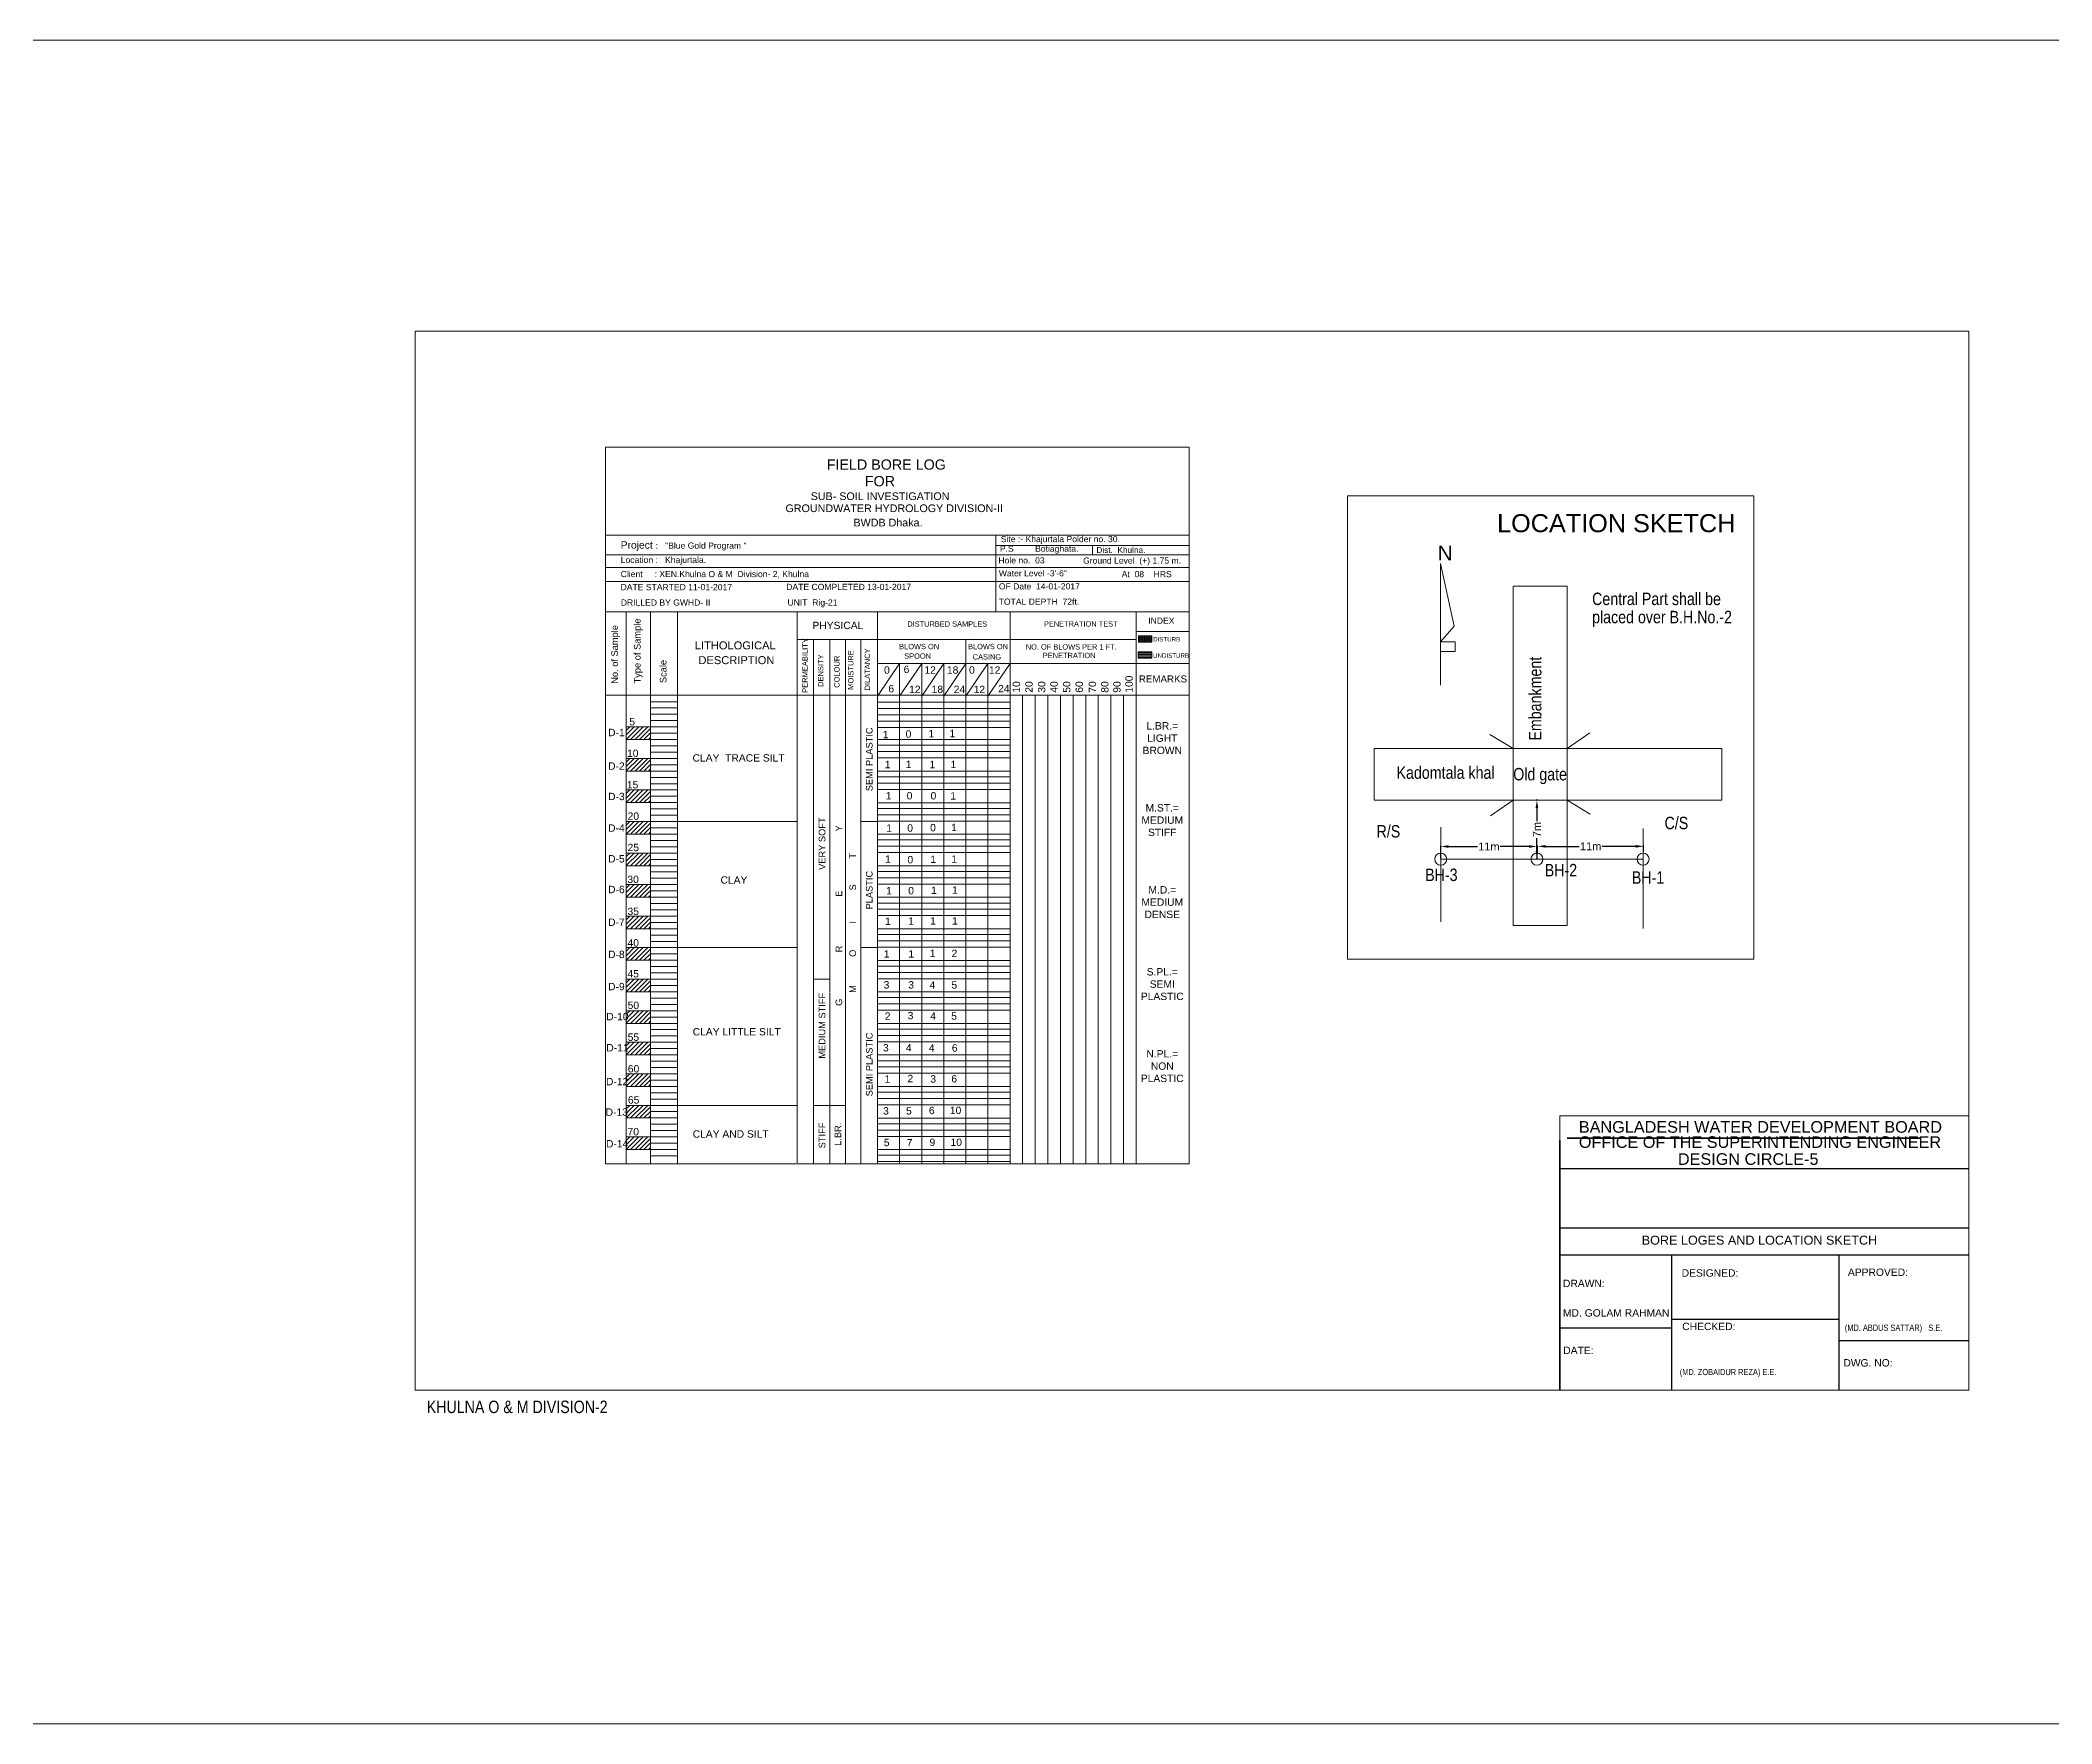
# Model space of a CAD drawing. Header units: feet. Extents: x 10083 to 81994, y 1397 to 4245.
# Drawn here: x 39682 to 40320, y 1397 to 1931 of the extents above; entities that cross this region are included whole.
import ezdxf

# ---------------------------------------------------------------- set-up
doc = ezdxf.new("R2010")
doc.units = ezdxf.units.FT
doc.header["$MEASUREMENT"] = 0
doc.header["$PDMODE"] = 35
doc.layers.get('0').update_dxf_attribs({"linetype": 'CONTINUOUS'})
doc.layers.get('Defpoints').update_dxf_attribs({"linetype": 'CONTINUOUS'})
doc.layers.add('OTHER', color=7, linetype='CONTINUOUS')
doc.layers.add('Text', color=7, linetype='CONTINUOUS')
for name, color, linetype, lineweight in [('Sheet', 250, 'CONTINUOUS', 35), ('VER', 15, 'CONTINUOUS', 13), ('WALL', 250, 'CONTINUOUS', 30)]:
    doc.layers.add(name, color=color, linetype=linetype, lineweight=lineweight)
doc.styles.add('ARIAL', font='arial.ttf')
doc.styles.add('ARIAL NARROW', font='ARIALN.TTF')
doc.styles.get("Standard").update_dxf_attribs({"font": 'arial.ttf'})
doc.styles.add('style1', font='arial.ttf')
doc.dimstyles.new('Architectural', dxfattribs={"dimtxt": 5, "dimasz": 6, "dimexe": 0.25, "dimexo": 0.25, "dimgap": 0.5, "dimtad": 0, "dimdec": 1, "dimzin": 3, "dimdsep": 46, "dimlunit": 3, "dimtxsty": 'Standard', "dimcen": 0.5, "dimclrd": 256, "dimclre": 256, "dimclrt": 242, "dimadec": 0, "dimazin": 0, "dimtfac": 0.5, "dimtdec": 1, "dimtofl": 0, "dimtmove": 0, "dimatfit": 3, "dimfxl": 0.25, "dimtolj": 1, "dimtzin": 0, "dimarcsym": 0})

# ---------------------------------------------------------------- blocks, each defined once
blk = doc.blocks.new('*D73')
at = {"lineweight": -2, "ltscale": 0.5}
for p, q in [((40156.89, 1690.33), (40156.36, 1690.33)), ((40156.61, 1687.83), (40156.61, 1683.7)), ((40156.61, 1674.11), (40156.61, 1678.24)), ((40156.89, 1671.61), (40156.36, 1671.61))]:
    blk.add_line(p, q, dxfattribs=at)
at = {"lineweight": 15, "ltscale": 0.5}
for points in [[(40156.19, 1687.83), (40157.03, 1687.83), (40156.61, 1690.33)], [(40156.19, 1674.11), (40157.03, 1674.11), (40156.61, 1671.61)]]:
    blk.add_solid(points, dxfattribs=at)
at = {"layer": 'Defpoints', "color": 0, "lineweight": 15, "ltscale": 0.5}
for p in [(40157.14, 1690.33), (40156.61, 1671.61), (40157.14, 1671.61)]:
    blk.add_point(p, dxfattribs=at)
at = {"color": 242, "lineweight": 15, "ltscale": 0.5, "insert": (40156.61, 1680.97), "char_height": 2.5, "attachment_point": 5, "rotation": 90}
blk.add_mtext('\\A1;7m', dxfattribs=at)
blk = doc.blocks.new('*D74')
at = {"lineweight": -2, "ltscale": 0.5}
for p, q in [((40156.84, 1674.03), (40156.84, 1675.93)), ((40159.34, 1675.68), (40170.06, 1675.68)), ((40187.96, 1675.68), (40177.25, 1675.68)), ((40190.46, 1674.03), (40190.46, 1675.93))]:
    blk.add_line(p, q, dxfattribs=at)
at = {"lineweight": 15, "ltscale": 0.5}
for points in [[(40159.34, 1676.1), (40159.34, 1675.27), (40156.84, 1675.68)], [(40187.96, 1676.1), (40187.96, 1675.27), (40190.46, 1675.68)]]:
    blk.add_solid(points, dxfattribs=at)
at = {"layer": 'Defpoints', "color": 0, "lineweight": 15, "ltscale": 0.5}
for p in [(40156.84, 1673.78), (40190.46, 1675.68), (40190.46, 1673.78)]:
    blk.add_point(p, dxfattribs=at)
at = {"color": 242, "lineweight": 15, "ltscale": 0.5, "insert": (40173.65, 1675.68), "char_height": 2.5, "attachment_point": 5}
blk.add_mtext('\\A1;11m', dxfattribs=at)
blk = doc.blocks.new('*D75')
at = {"lineweight": -2, "ltscale": 0.5}
for p, q in [((40126.1, 1671.86), (40126.1, 1675.88)), ((40128.6, 1675.63), (40137.77, 1675.63)), ((40154.14, 1675.63), (40144.96, 1675.63)), ((40156.64, 1671.86), (40156.64, 1675.88))]:
    blk.add_line(p, q, dxfattribs=at)
at = {"lineweight": 15, "ltscale": 0.5}
for points in [[(40128.6, 1676.04), (40128.6, 1675.21), (40126.1, 1675.63)], [(40154.14, 1676.04), (40154.14, 1675.21), (40156.64, 1675.63)]]:
    blk.add_solid(points, dxfattribs=at)
at = {"layer": 'Defpoints', "color": 0, "lineweight": 15, "ltscale": 0.5}
for p in [(40126.1, 1675.63), (40126.1, 1671.61), (40156.64, 1671.61)]:
    blk.add_point(p, dxfattribs=at)
at = {"color": 242, "lineweight": 15, "ltscale": 0.5, "insert": (40141.37, 1675.63), "char_height": 2.5, "attachment_point": 5}
blk.add_mtext('\\A1;11m', dxfattribs=at)

msp = doc.modelspace()

# ---------------------------------------------------------------- linework, layer by layer
at = {"color": 1, "lineweight": 15, "ltscale": 0.5}
for p, q in [((40096.5, 1786.82), (40225.41, 1786.82)), ((40096.5, 1786.82), (40096.5, 1639.87)), ((40225.41, 1786.82), (40225.41, 1639.87)), ((40149.04, 1650.54), (40149.04, 1758.17)), ((40149.04, 1758.17), (40166.22, 1758.17)), ((40166.22, 1758.17), (40166.22, 1650.54)), ((40149.04, 1706.66), (40141.73, 1711.11)), ((40166.22, 1706.66), (40173.37, 1711.65)), ((40105.02, 1706.66), (40215.26, 1706.66)), ((40105.02, 1690.33), (40105.02, 1706.66)), ((40215.26, 1706.66), (40215.26, 1690.33)), ((40215.26, 1690.33), (40105.02, 1690.33)), ((40141.88, 1685.34), (40149.04, 1690.33)), ((40173.53, 1685.87), (40166.22, 1690.33)), ((39942.23, 1683.55), (39947.52, 1683.55)), ((40126.1, 1681.71), (40126.1, 1651.75)), ((40190.26, 1681.36), (40190.26, 1649.66)), ((40190.26, 1671.61), (40126.1, 1671.61)), ((40149.04, 1650.54), (40166.22, 1650.54)), ((39942.23, 1643.55), (39947.52, 1643.55)), ((40225.41, 1639.87), (40096.5, 1639.87)), ((39927.24, 1633.55), (39932.38, 1633.55)), ((39927.24, 1593.55), (39932.38, 1593.55)), ((39932.38, 1593.55), (39937.38, 1593.55)), ((40163.87, 1590.26), (40163.87, 1503.21)), ((40293.43, 1590.26), (40163.87, 1590.26))]:
    msp.add_line(p, q, dxfattribs=at)
at = {"color": 82, "lineweight": 15, "ltscale": 0.5}
msp.add_lwpolyline([(39061.09, 1931.29), (41694.67, 1931.29), (41694.67, 1397.45), (39061.09, 1397.45)], close=True, dxfattribs=at)
at = {"color": 1, "lineweight": 15, "ltscale": 0.5}
msp.add_lwpolyline([(39800.84, 1839.08), (40293.6, 1839.08), (40293.6, 1503.21), (39800.84, 1503.21)], close=True, dxfattribs=at)
for centre in [(40126.1, 1671.61), (40156.61, 1671.61), (40190.26, 1671.61)]:
    msp.add_circle(centre, 1.9, dxfattribs=at)
at = {"layer": 'OTHER', "lineweight": 15}
for p, q in [((40046.38, 1802.21), (40025.68, 1802.21)), ((39984.97, 1774.35), (39984.97, 1750.09)), ((40015.71, 1771.81), (40015.71, 1771.81)), ((40015.71, 1771.11), (40015.71, 1768.11)), ((40126.08, 1765.37), (40126.08, 1726.83)), ((40126.08, 1765.37), (40130.34, 1745.47)), ((39977.97, 1741.59), (39977.97, 1741.59)), ((40029.52, 1743.78), (40046.38, 1743.78)), ((40130.34, 1745.47), (40126.08, 1740.51)), ((39947.52, 1723.35), (39954.52, 1733.68)), ((39884.08, 1723.64), (39881.07, 1723.64))]:
    msp.add_line(p, q, dxfattribs=at)
at = {"layer": 'OTHER'}
for p, q in [((40163.87, 1573.49), (40293.43, 1573.49)), ((40163.87, 1554.67), (40293.43, 1554.67)), ((40163.87, 1546.16), (40293.43, 1546.16)), ((40199.28, 1546.16), (40199.28, 1510.29)), ((40252.38, 1546.16), (40252.38, 1511.66)), ((40199.28, 1542.03), (40199.28, 1503.21)), ((40252.38, 1543.4), (40252.38, 1503.21)), ((40199.28, 1525.7), (40252.38, 1525.7)), ((40163.83, 1522.96), (40199.28, 1522.96)), ((40252.38, 1518.96), (40293.43, 1518.96))]:
    msp.add_line(p, q, dxfattribs=at)
at = {"layer": 'OTHER', "lineweight": 15}
msp.add_lwpolyline([(40126.08, 1740.51), (40130.69, 1740.51), (40130.69, 1737.47), (40126.08, 1737.47)], close=True, dxfattribs=at)
at = {"layer": 'Sheet'}
for p, q in [((40163.87, 1503.21), (40163.87, 1582.42)), ((40166.25, 1583.18), (40278.33, 1583.18))]:
    msp.add_line(p, q, dxfattribs=at)
at = {"layer": 'VER', "color": 4, "lineweight": 15}
for p, q in [((40025.68, 1802.21), (39861.27, 1802.21)), ((39861.27, 1774.35), (40046.38, 1774.35)), ((39984.97, 1774.35), (39974.14, 1774.35)), ((39861.27, 1768.11), (40046.38, 1768.11)), ((39984.97, 1771.11), (40046.38, 1771.11)), ((39861.27, 1764.1), (40046.38, 1764.1)), ((39861.27, 1759.69), (40046.38, 1759.69)), ((39861.27, 1750.09), (40046.38, 1750.09)), ((39867.82, 1750.09), (39867.82, 1574.99)), ((39875.54, 1750.09), (39875.54, 1574.99)), ((39884.08, 1750.09), (39884.08, 1574.99)), ((39884.08, 1750.09), (39884.08, 1574.99)), ((39922.02, 1750.09), (39922.02, 1575.27)), ((39947.52, 1574.99), (39947.52, 1749.81)), ((39989.52, 1749.81), (39989.52, 1574.99)), ((40029.52, 1749.81), (40029.52, 1574.99)), ((40030.22, 1742.42), (40031.94, 1740.42)), ((40030.22, 1741.83), (40031.44, 1740.42)), ((40030.75, 1742.43), (40032.49, 1740.42)), ((40031.28, 1742.43), (40033.01, 1740.42)), ((40031.81, 1742.43), (40033.54, 1740.42)), ((40032.33, 1742.43), (40034.07, 1740.42)), ((40032.86, 1742.43), (40034.5, 1740.53)), ((40033.39, 1742.43), (40034.5, 1741.14)), ((40033.92, 1742.43), (40034.5, 1741.76)), ((39922.02, 1741.31), (40029.52, 1741.31)), ((39927.24, 1741.31), (39927.24, 1574.99)), ((39932.38, 1741.31), (39932.38, 1629.42)), ((39937.38, 1741.31), (39937.38, 1574.99)), ((39942.23, 1741.36), (39942.23, 1575.04)), ((39975.52, 1741.31), (39975.52, 1574.99)), ((40034.48, 1737.17), (40030.2, 1737.17)), ((40034.48, 1736.77), (40030.2, 1736.77)), ((40034.48, 1736.37), (40030.2, 1736.37)), ((40034.48, 1735.97), (40030.2, 1735.97)), ((40034.48, 1735.57), (40030.2, 1735.57)), ((40030.22, 1741.2), (40030.89, 1740.42)), ((40046.38, 1733.68), (39947.52, 1733.68)), ((39954.52, 1723.35), (39961.52, 1733.68)), ((39954.52, 1733.68), (39954.52, 1574.99)), ((39961.52, 1723.35), (39968.52, 1733.68)), ((39961.52, 1733.68), (39961.52, 1574.99)), ((39968.52, 1723.35), (39975.52, 1733.68)), ((39968.52, 1733.68), (39968.52, 1574.99)), ((39975.52, 1723.35), (39982.52, 1733.68)), ((39982.52, 1723.35), (39989.52, 1733.68)), ((39982.52, 1733.68), (39982.52, 1574.99)), ((39861.27, 1723.64), (40046.38, 1723.64)), ((39922.02, 1723.64), (39922.02, 1575.27)), ((39927.24, 1723.35), (39927.24, 1574.99)), ((39937.38, 1723.35), (39937.38, 1574.99)), ((39947.52, 1723.35), (39947.52, 1574.99)), ((39956.97, 1723.64), (39959.91, 1723.64)), ((39956.97, 1723.64), (39958.16, 1723.64)), ((39970.97, 1723.64), (39970.97, 1723.64)), ((39984.97, 1723.64), (39984.97, 1723.64)), ((39993.52, 1723.64), (39993.52, 1574.99)), ((39997.52, 1723.64), (39997.52, 1574.99)), ((40001.52, 1723.64), (40001.52, 1574.99)), ((40001.52, 1723.64), (40001.52, 1574.99)), ((40005.52, 1723.64), (40005.52, 1574.99)), ((40009.52, 1723.64), (40009.52, 1574.99)), ((40009.52, 1723.64), (40009.52, 1574.99)), ((40013.52, 1723.64), (40013.52, 1574.99)), ((40017.52, 1723.64), (40017.52, 1574.99)), ((40021.52, 1723.64), (40021.52, 1574.99)), ((40025.52, 1723.64), (40025.52, 1574.99)), ((39875.54, 1721.55), (39884.08, 1721.55)), ((39875.54, 1719.55), (39884.08, 1719.55)), ((39875.54, 1717.55), (39884.08, 1717.55)), ((39947.52, 1721.35), (39989.52, 1721.35)), ((39947.52, 1719.35), (39989.52, 1719.35)), ((39947.52, 1717.35), (39989.52, 1717.35)), ((39867.82, 1713.55), (39884.08, 1713.55)), ((39870.37, 1713.55), (39867.82, 1711)), ((39868.95, 1713.55), (39867.82, 1712.42)), ((39871.78, 1713.55), (39867.82, 1709.59)), ((39873.2, 1713.55), (39869.19, 1709.55)), ((39874.61, 1713.55), (39870.61, 1709.55)), ((39875.54, 1713.06), (39872.02, 1709.55)), ((39875.54, 1711.64), (39873.44, 1709.55)), ((39875.54, 1710.23), (39874.85, 1709.55)), ((39875.54, 1715.55), (39884.08, 1715.55)), ((39875.54, 1713.55), (39884.08, 1713.55)), ((39875.54, 1711.55), (39884.08, 1711.55)), ((39947.52, 1715.35), (39989.52, 1715.35)), ((39947.52, 1715.35), (39989.52, 1715.35)), ((39947.52, 1713.35), (39989.52, 1713.35)), ((39867.82, 1709.55), (39884.08, 1709.55)), ((39867.82, 1703.55), (39884.08, 1703.55)), ((39870.37, 1703.55), (39867.82, 1701)), ((39868.95, 1703.55), (39867.82, 1702.42)), ((39871.78, 1703.55), (39867.82, 1699.59)), ((39873.2, 1703.55), (39869.19, 1699.55)), ((39874.61, 1703.55), (39870.61, 1699.55)), ((39875.54, 1707.55), (39884.08, 1707.55)), ((39875.54, 1705.55), (39884.08, 1705.55)), ((39875.54, 1705.55), (39884.08, 1705.55)), ((39947.52, 1709.52), (39989.52, 1709.52)), ((39947.52, 1707.71), (39989.52, 1707.71)), ((39947.52, 1707.71), (39989.52, 1707.71)), ((39947.52, 1705.71), (39989.52, 1705.71)), ((39947.52, 1703.71), (39989.52, 1703.71)), ((39867.82, 1699.55), (39884.08, 1699.55)), ((39875.54, 1703.06), (39872.02, 1699.55)), ((39875.54, 1701.64), (39873.44, 1699.55)), ((39875.54, 1700.23), (39874.85, 1699.55)), ((39875.54, 1701.55), (39884.08, 1701.55)), ((39875.54, 1697.55), (39884.08, 1697.55)), ((39875.54, 1697.55), (39884.08, 1697.55)), ((39947.52, 1699.52), (39989.52, 1699.52)), ((39947.52, 1697.71), (39989.52, 1697.71)), ((39947.52, 1697.71), (39989.52, 1697.71)), ((39867.82, 1693.55), (39884.08, 1693.55)), ((39870.37, 1693.55), (39867.82, 1691)), ((39868.95, 1693.55), (39867.82, 1692.42)), ((39871.78, 1693.55), (39867.82, 1689.59)), ((39873.2, 1693.55), (39869.19, 1689.55)), ((39874.61, 1693.55), (39870.61, 1689.55)), ((39875.54, 1693.06), (39872.02, 1689.55)), ((39875.54, 1691.64), (39873.44, 1689.55)), ((39875.54, 1695.55), (39884.08, 1695.55)), ((39875.54, 1691.55), (39884.08, 1691.55)), ((39947.52, 1695.71), (39989.52, 1695.71)), ((39947.52, 1693.71), (39989.52, 1693.71)), ((39867.82, 1689.55), (39884.08, 1689.55)), ((39875.54, 1690.23), (39874.85, 1689.55)), ((39875.54, 1689.55), (39884.08, 1689.55)), ((39875.54, 1687.55), (39884.08, 1687.55)), ((39875.54, 1685.55), (39884.08, 1685.55)), ((39947.52, 1689.52), (39989.52, 1689.52)), ((39947.52, 1687.71), (39989.52, 1687.71)), ((39947.52, 1687.71), (39989.52, 1687.71)), ((39947.52, 1685.71), (39989.52, 1685.71)), ((39867.82, 1683.55), (39884.08, 1683.55)), ((39870.37, 1683.55), (39867.82, 1681)), ((39868.95, 1683.55), (39867.82, 1682.42)), ((39871.78, 1683.55), (39867.82, 1679.59)), ((39867.82, 1679.55), (39884.08, 1679.55)), ((39873.2, 1683.55), (39869.19, 1679.55)), ((39874.61, 1683.55), (39870.61, 1679.55)), ((39875.54, 1683.06), (39872.02, 1679.55)), ((39875.54, 1681.64), (39873.44, 1679.55)), ((39875.54, 1680.23), (39874.85, 1679.55)), ((39875.54, 1681.55), (39884.08, 1681.55)), ((39875.54, 1681.55), (39884.08, 1681.55)), ((39884.08, 1683.55), (39922.02, 1683.55)), ((39947.52, 1683.71), (39989.52, 1683.71)), ((39947.52, 1679.52), (39989.52, 1679.52)), ((39947.52, 1677.71), (39989.52, 1677.71)), ((39947.52, 1677.71), (39989.52, 1677.71)), ((39867.82, 1673.55), (39884.08, 1673.55)), ((39870.37, 1673.55), (39867.82, 1671)), ((39868.95, 1673.55), (39867.82, 1672.42)), ((39871.78, 1673.55), (39867.82, 1669.59)), ((39873.2, 1673.55), (39869.19, 1669.55)), ((39874.61, 1673.55), (39870.61, 1669.55)), ((39875.54, 1673.06), (39872.02, 1669.55)), ((39875.54, 1671.64), (39873.44, 1669.55)), ((39875.54, 1677.55), (39884.08, 1677.55)), ((39875.54, 1675.55), (39884.08, 1675.55)), ((39875.54, 1673.55), (39884.08, 1673.55)), ((39875.54, 1671.55), (39884.08, 1671.55)), ((39947.52, 1675.71), (39989.52, 1675.71)), ((39947.52, 1673.71), (39989.52, 1673.71)), ((39867.82, 1669.55), (39884.08, 1669.55)), ((39875.54, 1670.23), (39874.85, 1669.55)), ((39875.54, 1667.55), (39884.08, 1667.55)), ((39875.54, 1665.55), (39884.08, 1665.55)), ((39875.54, 1665.55), (39884.08, 1665.55)), ((39947.52, 1669.52), (39989.52, 1669.52)), ((39947.52, 1667.71), (39989.52, 1667.71)), ((39947.52, 1667.71), (39989.52, 1667.71)), ((39947.52, 1665.71), (39989.52, 1665.71)), ((39867.82, 1663.55), (39884.08, 1663.55)), ((39870.37, 1663.55), (39867.82, 1661)), ((39868.95, 1663.55), (39867.82, 1662.42)), ((39871.78, 1663.55), (39867.82, 1659.59)), ((39867.82, 1659.55), (39884.08, 1659.55)), ((39873.2, 1663.55), (39869.19, 1659.55)), ((39874.61, 1663.55), (39870.61, 1659.55)), ((39875.54, 1663.06), (39872.02, 1659.55)), ((39875.54, 1661.64), (39873.44, 1659.55)), ((39875.54, 1660.23), (39874.85, 1659.55)), ((39875.54, 1661.55), (39884.08, 1661.55)), ((39947.52, 1663.71), (39989.52, 1663.71)), ((39947.52, 1659.52), (39989.52, 1659.52)), ((39867.82, 1653.55), (39884.08, 1653.55)), ((39870.37, 1653.55), (39867.82, 1651)), ((39868.95, 1653.55), (39867.82, 1652.42)), ((39871.78, 1653.55), (39867.82, 1649.59)), ((39873.2, 1653.55), (39869.19, 1649.55)), ((39874.61, 1653.55), (39870.61, 1649.55)), ((39875.54, 1653.06), (39872.02, 1649.55)), ((39875.54, 1657.55), (39884.08, 1657.55)), ((39875.54, 1657.55), (39884.08, 1657.55)), ((39875.54, 1655.55), (39884.08, 1655.55)), ((39947.52, 1657.71), (39989.52, 1657.71)), ((39947.52, 1657.71), (39989.52, 1657.71)), ((39947.52, 1655.71), (39989.52, 1655.71)), ((39947.52, 1653.71), (39989.52, 1653.71)), ((39867.82, 1649.55), (39884.08, 1649.55)), ((39875.54, 1651.64), (39873.44, 1649.55)), ((39875.54, 1650.23), (39874.85, 1649.55)), ((39875.54, 1651.55), (39884.08, 1651.55)), ((39875.54, 1649.55), (39884.08, 1649.55)), ((39875.54, 1647.55), (39884.08, 1647.55)), ((39947.52, 1649.52), (39989.52, 1649.52)), ((39947.52, 1647.71), (39989.52, 1647.71)), ((39947.52, 1647.71), (39989.52, 1647.71)), ((39867.82, 1643.55), (39884.08, 1643.55)), ((39870.37, 1643.55), (39867.82, 1641)), ((39868.95, 1643.55), (39867.82, 1642.42)), ((39871.78, 1643.55), (39867.82, 1639.59)), ((39867.82, 1639.55), (39884.08, 1639.55)), ((39873.2, 1643.55), (39869.19, 1639.55)), ((39874.61, 1643.55), (39870.61, 1639.55)), ((39875.54, 1643.06), (39872.02, 1639.55)), ((39875.54, 1641.64), (39873.44, 1639.55)), ((39875.54, 1640.23), (39874.85, 1639.55)), ((39875.54, 1645.55), (39884.08, 1645.55)), ((39875.54, 1641.55), (39884.08, 1641.55)), ((39875.54, 1641.55), (39884.08, 1641.55)), ((39884.08, 1643.55), (39922.02, 1643.55)), ((39947.52, 1645.71), (39989.52, 1645.71)), ((39947.52, 1643.71), (39989.52, 1643.71)), ((39947.52, 1639.52), (39989.52, 1639.52)), ((39867.82, 1633.55), (39884.08, 1633.55)), ((39870.37, 1633.55), (39867.82, 1631)), ((39868.95, 1633.55), (39867.82, 1632.42)), ((39871.78, 1633.55), (39867.82, 1629.59)), ((39873.2, 1633.55), (39869.19, 1629.55)), ((39874.61, 1633.55), (39870.61, 1629.55)), ((39875.54, 1633.06), (39872.02, 1629.55)), ((39875.54, 1637.55), (39884.08, 1637.55)), ((39875.54, 1635.55), (39884.08, 1635.55)), ((39875.54, 1633.55), (39884.08, 1633.55)), ((39947.52, 1637.71), (39989.52, 1637.71)), ((39947.52, 1637.71), (39989.52, 1637.71)), ((39947.52, 1635.71), (39989.52, 1635.71)), ((39947.52, 1633.71), (39989.52, 1633.71)), ((39867.82, 1629.55), (39884.08, 1629.55)), ((39875.54, 1631.64), (39873.44, 1629.55)), ((39875.54, 1630.23), (39874.85, 1629.55)), ((39875.54, 1631.55), (39884.08, 1631.55)), ((39875.54, 1627.55), (39884.08, 1627.55)), ((39932.38, 1629.22), (39932.38, 1574.99)), ((39947.52, 1629.52), (39989.52, 1629.52)), ((39947.52, 1627.71), (39989.52, 1627.71)), ((39947.52, 1627.71), (39989.52, 1627.71)), ((39867.82, 1623.55), (39884.08, 1623.55)), ((39870.37, 1623.55), (39867.82, 1621)), ((39868.95, 1623.55), (39867.82, 1622.42)), ((39871.78, 1623.55), (39867.82, 1619.59)), ((39873.2, 1623.55), (39869.19, 1619.55)), ((39874.61, 1623.55), (39870.61, 1619.55)), ((39875.54, 1623.06), (39872.02, 1619.55)), ((39875.54, 1621.64), (39873.44, 1619.55)), ((39875.54, 1625.55), (39884.08, 1625.55)), ((39875.54, 1625.55), (39884.08, 1625.55)), ((39875.54, 1621.55), (39884.08, 1621.55)), ((39947.52, 1625.71), (39989.52, 1625.71)), ((39947.52, 1623.71), (39989.52, 1623.71)), ((39867.82, 1619.55), (39884.08, 1619.55)), ((39875.54, 1620.23), (39874.85, 1619.55)), ((39875.54, 1617.55), (39884.08, 1617.55)), ((39875.54, 1617.55), (39884.08, 1617.55)), ((39875.54, 1615.55), (39884.08, 1615.55)), ((39947.52, 1619.52), (39989.52, 1619.52)), ((39947.52, 1617.71), (39989.52, 1617.71)), ((39947.52, 1617.71), (39989.52, 1617.71)), ((39947.52, 1615.71), (39989.52, 1615.71)), ((39867.82, 1613.55), (39884.08, 1613.55)), ((39870.37, 1613.55), (39867.82, 1611)), ((39868.95, 1613.55), (39867.82, 1612.42)), ((39871.78, 1613.55), (39867.82, 1609.59)), ((39867.82, 1609.55), (39884.08, 1609.55)), ((39873.2, 1613.55), (39869.19, 1609.55)), ((39874.61, 1613.55), (39870.61, 1609.55)), ((39875.54, 1613.06), (39872.02, 1609.55)), ((39875.54, 1611.64), (39873.44, 1609.55)), ((39875.54, 1610.23), (39874.85, 1609.55)), ((39875.54, 1611.55), (39884.08, 1611.55)), ((39875.54, 1609.55), (39884.08, 1609.55)), ((39875.54, 1607.55), (39884.08, 1607.55)), ((39947.52, 1613.71), (39989.52, 1613.71)), ((39947.52, 1609.52), (39989.52, 1609.52)), ((39947.52, 1607.71), (39989.52, 1607.71)), ((39947.52, 1607.71), (39989.52, 1607.71)), ((39867.82, 1603.55), (39884.08, 1603.55)), ((39870.37, 1603.55), (39867.82, 1601)), ((39868.95, 1603.55), (39867.82, 1602.42)), ((39871.78, 1603.55), (39867.82, 1599.59)), ((39873.2, 1603.55), (39869.19, 1599.55)), ((39874.61, 1603.55), (39870.61, 1599.55)), ((39875.54, 1603.06), (39872.02, 1599.55)), ((39875.54, 1601.64), (39873.44, 1599.55)), ((39875.54, 1605.55), (39884.08, 1605.55)), ((39875.54, 1601.55), (39884.08, 1601.55)), ((39875.54, 1601.55), (39884.08, 1601.55)), ((39947.52, 1605.71), (39989.52, 1605.71)), ((39947.52, 1603.71), (39989.52, 1603.71)), ((39867.82, 1599.55), (39884.08, 1599.55)), ((39875.54, 1600.23), (39874.85, 1599.55)), ((39875.54, 1597.55), (39884.08, 1597.55)), ((39875.54, 1595.55), (39884.08, 1595.55)), ((39947.52, 1599.52), (39989.52, 1599.52)), ((39947.52, 1597.71), (39989.52, 1597.71)), ((39947.52, 1597.71), (39989.52, 1597.71)), ((39947.52, 1595.71), (39989.52, 1595.71)), ((39867.82, 1593.55), (39884.08, 1593.55)), ((39870.37, 1593.55), (39867.82, 1591)), ((39868.95, 1593.55), (39867.82, 1592.42)), ((39871.78, 1593.55), (39867.82, 1589.59)), ((39867.82, 1589.55), (39884.08, 1589.55)), ((39873.2, 1593.55), (39869.19, 1589.55)), ((39874.61, 1593.55), (39870.61, 1589.55)), ((39875.54, 1593.06), (39872.02, 1589.55)), ((39875.54, 1591.64), (39873.44, 1589.55)), ((39875.54, 1590.23), (39874.85, 1589.55)), ((39875.54, 1593.55), (39884.08, 1593.55)), ((39875.54, 1591.55), (39884.08, 1591.55)), ((39884.08, 1593.55), (39922.02, 1593.55)), ((39947.52, 1593.71), (39989.52, 1593.71)), ((39947.52, 1589.52), (39989.52, 1589.52)), ((39867.82, 1583.55), (39884.08, 1583.55)), ((39870.37, 1583.55), (39867.82, 1581)), ((39868.95, 1583.55), (39867.82, 1582.42)), ((39871.78, 1583.55), (39867.82, 1579.59)), ((39873.2, 1583.55), (39869.19, 1579.55)), ((39874.61, 1583.55), (39870.61, 1579.55)), ((39875.54, 1583.06), (39872.02, 1579.55)), ((39875.54, 1587.55), (39884.08, 1587.55)), ((39875.54, 1585.55), (39884.08, 1585.55)), ((39875.54, 1585.55), (39884.08, 1585.55)), ((39947.52, 1587.71), (39989.52, 1587.71)), ((39947.52, 1587.71), (39989.52, 1587.71)), ((39947.52, 1585.71), (39989.52, 1585.71)), ((39947.52, 1583.71), (39989.52, 1583.71)), ((39867.82, 1579.55), (39884.08, 1579.55)), ((39875.54, 1581.64), (39873.44, 1579.55)), ((39875.54, 1580.23), (39874.85, 1579.55)), ((39875.54, 1581.55), (39884.08, 1581.55)), ((39875.54, 1577.55), (39884.08, 1577.55)), ((39875.54, 1577.55), (39884.08, 1577.55)), ((39947.52, 1579.52), (39989.52, 1579.52)), ((39947.52, 1577.71), (39989.52, 1577.71)), ((39947.52, 1577.71), (39989.52, 1577.71)), ((39947.52, 1575.71), (39989.52, 1575.71)), ((39861.27, 1574.99), (40046.38, 1574.99)), ((39947.52, 1574.99), (39982.52, 1574.99)), ((39947.52, 1574.99), (39982.52, 1574.99))]:
    msp.add_line(p, q, dxfattribs=at)
for points in [[(39861.27, 1574.99), (39861.27, 1802.21)], [(40046.38, 1802.21), (40046.38, 1574.99)]]:
    msp.add_lwpolyline(points, dxfattribs=at)
for points in [[(40030.22, 1742.43), (40034.5, 1742.43), (40034.5, 1740.42), (40030.22, 1740.42)], [(40030.2, 1737.38), (40034.48, 1737.38), (40034.48, 1735.36), (40030.2, 1735.36)], [(39867.82, 1713.55), (39875.54, 1713.55), (39875.54, 1709.55), (39867.82, 1709.55)], [(39867.82, 1703.55), (39875.54, 1703.55), (39875.54, 1699.55), (39867.82, 1699.55)], [(39867.82, 1693.55), (39875.54, 1693.55), (39875.54, 1689.55), (39867.82, 1689.55)], [(39867.82, 1683.55), (39875.54, 1683.55), (39875.54, 1679.55), (39867.82, 1679.55)], [(39867.82, 1673.55), (39875.54, 1673.55), (39875.54, 1669.55), (39867.82, 1669.55)], [(39867.82, 1663.55), (39875.54, 1663.55), (39875.54, 1659.55), (39867.82, 1659.55)], [(39867.82, 1653.55), (39875.54, 1653.55), (39875.54, 1649.55), (39867.82, 1649.55)], [(39867.82, 1643.55), (39875.54, 1643.55), (39875.54, 1639.55), (39867.82, 1639.55)], [(39867.82, 1633.55), (39875.54, 1633.55), (39875.54, 1629.55), (39867.82, 1629.55)], [(39867.82, 1623.55), (39875.54, 1623.55), (39875.54, 1619.55), (39867.82, 1619.55)], [(39867.82, 1613.55), (39875.54, 1613.55), (39875.54, 1609.55), (39867.82, 1609.55)], [(39867.82, 1603.55), (39875.54, 1603.55), (39875.54, 1599.55), (39867.82, 1599.55)], [(39867.82, 1593.55), (39875.54, 1593.55), (39875.54, 1589.55), (39867.82, 1589.55)], [(39867.82, 1583.55), (39875.54, 1583.55), (39875.54, 1579.55), (39867.82, 1579.55)]]:
    msp.add_lwpolyline(points, close=True, dxfattribs=at)

# ---------------------------------------------------------------- texts
at = {"layer": 'Text'}
for s, height, style, p in [('LOCATION SKETCH', 5.7265, 'ARIAL', (40143.98, 1775.29)), ('Central Part shall be', 3.9366, 'ARIAL NARROW', (40174.11, 1752.19)), ('placed over B.H.No.-2', 3.9366, 'ARIAL NARROW', (40174.11, 1746.42)), ('Kadomtala khal', 3.9366, 'ARIAL NARROW', (40112.09, 1697.09)), ('Old gate', 3.937, 'ARIAL NARROW', (40149.1, 1696.59)), ('C/S', 3.937, 'ARIAL NARROW', (40197.08, 1681.12)), ('R/S', 3.937, 'ARIAL NARROW', (40105.76, 1678.47)), ('BH-3', 3.937, 'ARIAL NARROW', (40121.17, 1664.68)), ('BH-2', 3.937, 'ARIAL NARROW', (40159.09, 1666.16)), ('BH-1', 3.937, 'ARIAL NARROW', (40186.71, 1663.81)), ('BANGLADESH WATER DEVELOPMENT BOARD', 3.6822, 'ARIAL', (40169.9, 1584.87)), ('OFFICE OF THE SUPERINTENDING ENGINEER', 3.6822, 'ARIAL', (40169.9, 1580.06)), ('DESIGN CIRCLE-5', 3.6822, 'ARIAL', (40201.32, 1574.68)), ('BORE LOGES AND LOCATION SKETCH', 2.8632, 'ARIAL', (40189.84, 1549.37)), ('DRAWN:', 2.338, 'ARIAL', (40164.87, 1535.92)), ('DESIGNED:', 2.338, 'ARIAL', (40202.52, 1539.22)), ('APPROVED:', 2.338, 'ARIAL', (40255.23, 1539.46)), ('MD. GOLAM RAHMAN', 2.3379, 'ARIAL', (40164.87, 1526.57)), ('CHECKED:', 2.338, 'ARIAL', (40202.69, 1522.28)), ('(MD. ABDUS SATTAR)   S.E.', 1.9683, 'ARIAL NARROW', (40254.26, 1522.04)), ('DATE: ', 2.338, 'ARIAL', (40164.96, 1514.68)), ('DWG. NO:', 2.338, 'ARIAL', (40253.8, 1510.74)), ('(MD. ZOBAIDUR REZA) E.E.', 1.9683, 'ARIAL NARROW', (40201.92, 1508.01)), ('KHULNA O & M DIVISION-2', 3.9375, 'ARIAL NARROW', (39804.53, 1495.97))]:
    msp.add_text(s, height=height, dxfattribs=dict(at, style=style)).set_placement(p)
at = {"layer": 'Text', "style": 'ARIAL NARROW'}
msp.add_text('Embankment', height=3.937, rotation=90, dxfattribs=at).set_placement((40158.03, 1709.22))
at = {"layer": 'VER', "color": 4, "lineweight": 15, "style": 'style1'}
msp.add_text('Dist.  Khulna.', height=1.8687, dxfattribs=at).set_placement((40016.92, 1768.7))
at = {"layer": 'VER', "color": 4, "lineweight": 15, "attachment_point": 1, "style": 'style1'}
for s, insert, char_height, width in [(' {\\H0.8333x;Site :- Khajurtala Polder no. 30.}', (39985.68, 1774.08), 2.3359, 100.58), (' {\\H0.8333x;Hole no.  03}', (39984.93, 1767.34), 2.3359, 100.58), (' {\\H0.8333x;P.S         Botiaghata.}', (39985.38, 1771.03), 2.3359, 100.58), (' {\\H0.8333x;       Ground Level  (+) 1.75 m.}', (40006.5, 1767.27), 2.3359, 100.58), (' {\\H0.8333x;Water Level -3\'-6"}', (39985.07, 1763.24), 2.3359, 100.58), ('{\\H0.8333x; At  08    HRS        }', (40024.18, 1762.97), 2.3359, 100.58), (' {\\H0.8333x;TOTAL DEPTH  72ft.}', (39985.02, 1754.25), 2.3359, 100.58), (' {\\H0.8333x;OF Date  14-01-2017           }', (39985.07, 1759.09), 2.3359, 100.58), ('DISTURB', (40034.89, 1742.05), 1.402, 60.348), ('UNDISTURB', (40034.88, 1736.86), 1.402, 60.348), ('\\P0', (39949.57, 1736.67), 2.34, 100.58), ('\\P6', (39955.77, 1736.88), 2.34, 100.58), ('12', (39962.36, 1732.76), 2.336, 100.58), ('18', (39969.51, 1732.76), 2.336, 100.58), ('0', (39976.51, 1732.76), 2.34, 100.58), ('12', (39982.83, 1732.73), 2.336, 100.58), ('\\P6', (39950.93, 1730.75), 2.34, 100.58), ('12', (39957.52, 1726.63), 2.336, 100.58), ('18', (39964.67, 1726.63), 2.336, 100.58), ('24', (39971.67, 1726.63), 2.336, 100.58), ('12', (39977.99, 1726.6), 2.336, 100.58), ('24', (39985.74, 1726.86), 2.336, 100.58), ('\\P5', (39868.78, 1720.28), 2.34, 100.58), ('\\PD-1', (39862.06, 1716.84), 2.336, 100.7655), ('0', (39956.41, 1712.47), 2.34, 100.58), ('1', (39963.66, 1712.59), 2.34, 100.58), ('1', (39970.32, 1712.63), 2.34, 100.58), ('\\P10', (39868.06, 1710.25), 2.336, 100.58), ('\\PD-2', (39862.06, 1706.18), 2.336, 100.7655), ('1', (39949.77, 1702.8), 2.34, 100.58), ('1', (39956.43, 1702.84), 2.34, 100.58), ('1', (39964, 1702.8), 2.34, 100.58), ('1', (39970.66, 1702.84), 2.34, 100.58), ('\\PD-3', (39862.06, 1696.56), 2.336, 100.6699), ('\\P15', (39868.02, 1700.29), 2.336, 100.58), ('1', (39950.09, 1692.88), 2.34, 100.58), ('0', (39956.75, 1692.92), 2.34, 100.58), ('0', (39964.32, 1692.88), 2.34, 100.58), ('1', (39970.58, 1692.84), 2.34, 100.58), ('\\P20', (39868.25, 1690.32), 2.336, 100.58), ('\\PD-4', (39862.06, 1686.54), 2.336, 100.8923), ('1', (39950.27, 1682.64), 2.34, 100.58), ('0', (39956.93, 1682.68), 2.34, 100.58), ('0', (39964.18, 1682.8), 2.34, 100.58), ('1', (39970.84, 1682.84), 2.34, 100.58), ('\\PD-5', (39862.06, 1676.79), 2.336, 100.8563), ('\\P25', (39868.23, 1680.38), 2.336, 100.58), ('1', (39949.88, 1672.81), 2.34, 100.58), ('0', (39956.99, 1672.63), 2.34, 100.58), ('1', (39964.24, 1672.75), 2.34, 100.58), ('1', (39970.9, 1672.79), 2.34, 100.58), ('\\P30', (39868.18, 1670.26), 2.336, 100.58), ('\\PD-6', (39862.06, 1667.06), 2.336, 100.8197), ('1', (39950.22, 1662.81), 2.34, 100.58), ('0', (39957.22, 1662.81), 2.34, 100.58), ('1', (39964.47, 1662.93), 2.34, 100.58), ('1', (39971.13, 1662.97), 2.34, 100.58), ('\\PD-7', (39862.06, 1656.69), 2.336, 101.1446), ('\\P35', (39868.21, 1660.12), 2.336, 100.58), ('1', (39949.88, 1653.1), 2.34, 100.58), ('1', (39957.22, 1653.18), 2.34, 100.58), ('1', (39964.2, 1653.21), 2.34, 100.58), ('1', (39971.13, 1653.21), 2.34, 100.58), ('\\P40', (39868.21, 1650.13), 2.336, 100.58), ('\\PD-8', (39862.06, 1646.47), 2.336, 101.2529), ('1', (39949.47, 1642.73), 2.34, 100.58), ('1', (39957.28, 1642.73), 2.34, 100.58), ('1', (39964.04, 1642.91), 2.34, 100.58), ('2', (39970.98, 1642.91), 2.34, 100.58), ('\\P45', (39868.21, 1640.33), 2.336, 100.58), ('\\PD-9', (39862.06, 1636.27), 2.336, 100.58), ('3', (39949.43, 1632.93), 2.34, 100.58), ('3', (39957.24, 1632.93), 2.34, 100.58), ('4', (39964.01, 1632.89), 2.34, 100.58), ('5', (39970.95, 1632.89), 2.34, 100.58), ('\\PD-10', (39861.47, 1626.76), 2.336, 100.58), ('\\P50', (39868.25, 1630.33), 2.336, 100.58), ('2', (39949.8, 1623.01), 2.34, 100.58), ('3', (39957.05, 1623.19), 2.34, 100.58), ('4', (39964.2, 1623.01), 2.34, 100.58), ('5', (39970.86, 1623.05), 2.34, 100.58), ('\\P55', (39868.27, 1620.23), 2.336, 100.58), ('\\PD-11', (39861.49, 1616.88), 2.336, 100.58), ('3', (39949.23, 1612.98), 2.34, 100.58), ('4', (39956.48, 1612.97), 2.34, 100.58), ('4', (39963.77, 1612.89), 2.34, 100.58), ('6', (39971.07, 1612.93), 2.34, 100.58), ('\\PD-12', (39861.39, 1606.15), 2.336, 100.58), ('\\P60', (39868.31, 1610.21), 2.336, 100.58), ('1', (39949.74, 1603.06), 2.34, 100.58), ('2', (39956.99, 1603.23), 2.34, 100.58), ('3', (39964.24, 1603.1), 2.34, 100.58), ('6', (39970.9, 1603.14), 2.34, 100.58), ('\\P65', (39868.34, 1600.34), 2.336, 100.58), ('\\PD-13', (39861.28, 1596.47), 2.336, 100.58), ('3', (39949.28, 1592.97), 2.34, 100.58), ('5', (39956.53, 1592.97), 2.34, 100.58), ('6', (39963.78, 1593.09), 2.34, 100.58), ('10', (39970.44, 1593.13), 2.336, 100.58), ('\\PD-14', (39861.39, 1586.43), 2.336, 100.58), ('\\P70', (39868.22, 1590.28), 2.336, 100.58), ('5', (39949.49, 1582.96), 2.34, 100.58), ('7', (39956.74, 1582.86), 2.34, 100.58), ('9', (39963.99, 1582.98), 2.34, 100.58), ('10', (39970.65, 1583.02), 2.336, 100.58)]:
    msp.add_mtext(s, dxfattribs=dict(at, insert=insert, char_height=char_height, width=width))
at = {"layer": 'VER', "color": 4, "lineweight": 15, "char_height": 2.336, "width": 100.58, "attachment_point": 1, "rotation": 90, "style": 'style1'}
for s, insert in [('100', (40026.08, 1724.39)), ('10', (39990.37, 1724.39)), ('20', (39994.35, 1724.39)), ('30', (39998.38, 1724.39)), ('40', (40002.31, 1724.39)), ('50', (40006.32, 1724.39)), ('60', (40010.29, 1724.39)), ('70', (40014.47, 1724.39)), ('80', (40018.4, 1724.39)), ('90', (40022.25, 1724.39))]:
    msp.add_mtext(s, dxfattribs=dict(at, insert=insert))
at = {"layer": 'WALL', "color": 6, "style": 'style1'}
for s, insert, char_height, width, attachment_point in [('FIELD BORE LOG', (39931.4, 1798.37), 3.2443, 139.6944, 1), ('FOR ', (39943.48, 1793.11), 3.244, 139.6944, 1), ('SUB- SOIL INVESTIGATION', (39926.31, 1787.92), 2.4333, 104.7708, 1), ('GROUNDWATER HYDROLOGY DIVISION-II', (39918.31, 1784.1), 2.4333, 104.7708, 1), ('BWDB Dhaka.', (39939.87, 1779.56), 2.4333, 104.7708, 1), (' {\\H0.8333x;Location :   Khajurtala.}', (39865.16, 1767.49), 2.3359, 100.58, 1), ('  Project {\\H0.8333x;:   "Blue Gold Program " }', (39864.24, 1772.41), 2.3359, 130.5752, 1), (' N', (40123.34, 1771.02), 4.672, 201.16, 1), ('\\pt56.06; {\\H0.8333x;Client     : XEN.Khulna O & M  Division- 2, Khulna}', (39865.16, 1762.99), 2.3359, 100.58, 1), ('\\pt56.06; {\\H0.8333x;DATE STARTED 11-01-2017}', (39865.11, 1758.85), 2.3359, 100.58, 1), ('\\pt56.06; {\\H0.8333x;DATE COMPLETED 13-01-2017}', (39917.65, 1758.92), 2.3359, 100.58, 1), ('\\pt56.06; {\\H0.8333x;DRILLED BY GWHD- II}', (39865.18, 1753.97), 2.3359, 100.58, 1), ('\\pt56.06; {\\H0.8333x;UNIT  Rig-21}', (39918.04, 1753.97), 2.3359, 100.58, 1), ('\\pt56.06; {\\H0.8333x;INDEX}', (40032.45, 1748.19), 2.3359, 100.58, 1), ('PHYSICAL', (39926.86, 1746.9), 2.336, 100.58, 1), ('\\PDISTURBED SAMPLES', (39956.94, 1749.84), 1.6819, 72.4176, 1), ('\\P\\P\\PPENETRATION TEST', (40000.28, 1755.47), 1.6819, 72.4176, 1), ('LITHOLOGICAL', (39889.55, 1740.66), 2.5228, 108.6264, 1), (' DESCRIPTION', (39889.73, 1735.98), 2.5228, 108.6264, 1), (' BLOWS ON', (39953.72, 1739.88), 1.682, 72.4176, 1), ('SPOON', (39955.97, 1736.86), 1.682, 72.4176, 1), (' BLOWS ON', (39975.56, 1739.88), 1.682, 72.4176, 1), (' CASING', (39977.03, 1736.6), 1.682, 72.4176, 1), ('\\P\\P\\P.', (39984.02, 1746.34), 1.68, 72.4176, 1), ('\\PNO. OF BLOWS PER 1 FT.', (39994.51, 1742.57), 1.6819, 72.4176, 1), ('\\P\\P\\PPENETRATION  ', (39999.93, 1745.45), 1.6819, 72.4176, 1), ('\\pt56.06; {\\H0.8333x;REMARKS}', (40029.32, 1729.87), 2.6629, 114.6612, 1), ('L.BR.= LIGHT BROWN', (40037.8, 1715.06), 2.3359, 5.4782, 2), (' CLAY  TRACE SILT', (39887.93, 1704.89), 2.3359, 100.58, 1), ('M.ST.= MEDIUM STIFF', (40037.8, 1689.06), 2.3359, 5.4782, 2), ('CLAY', (39897.71, 1666.18), 2.336, 100.58, 1), ('M.D.= MEDIUM DENSE', (40037.8, 1663.06), 2.3359, 5.4782, 2), ('S.PL.= SEMI PLASTIC', (40037.8, 1637.06), 2.3359, 5.4782, 2), ('CLAY LITTLE SILT', (39888.89, 1618.06), 2.3359, 100.58, 1), ('N.PL.= NON PLASTIC', (40037.8, 1611.06), 2.3359, 5.4782, 2), (' CLAY AND SILT', (39887.97, 1585.64), 2.3359, 100.58, 1)]:
    msp.add_mtext(s, dxfattribs=dict(at, insert=insert, char_height=char_height, width=width, attachment_point=attachment_point))
at = {"layer": 'WALL', "color": 6, "attachment_point": 1, "rotation": 90, "style": 'style1'}
for s, insert, char_height, width in [('No. of Sample', (39863.07, 1727.23), 2.1023, 90.522), ('Type of Sample', (39870.25, 1727.34), 2.1023, 90.522), ('PERMEABILITY', (39923.63, 1724.36), 1.7029, 73.3228), ('DENSITY', (39928.62, 1726.24), 1.703, 73.3228), ('COLOUR', (39933.74, 1725.95), 1.703, 73.3228), ('MOISTURE', (39938.16, 1725.31), 1.703, 73.3228), ('DILATANCY', (39943.41, 1725.1), 1.703, 73.3228), ('Scale', (39878.47, 1727.45), 2.102, 90.522), (' SEMI PLASTIC', (39943.82, 1692.34), 2.1023, 90.522), ('VERY SOFT', (39928.84, 1668.21), 2.102, 90.522), ('G                  R                   E                       Y', (39934.19, 1625.09), 2.1023, 90.522), ('M           O          I            S          T', (39938.59, 1629.2), 2.1023, 90.522), ('PLASTIC', (39943.82, 1655.67), 2.102, 90.522), ('MEDIUM STIFF', (39928.84, 1608.35), 2.1023, 90.522), (' SEMI PLASTIC', (39943.82, 1595.58), 2.1023, 90.522), (' STIFF', (39928.84, 1579.11), 2.102, 90.522), ('L.BR.', (39933.88, 1580.71), 2.102, 90.522)]:
    msp.add_mtext(s, dxfattribs=dict(at, insert=insert, char_height=char_height, width=width))
at = {"layer": 'WALL', "insert": (39949.17, 1712.29), "char_height": 2.336, "width": 100.58, "attachment_point": 1, "style": 'style1'}
msp.add_mtext('{\\C4;1}', dxfattribs=at)

# ---------------------------------------------------------------- dimensions: what is measured, and where the dimension line sits
at = {"color": 1, "lineweight": 15, "ltscale": 0.5}
dim = msp.add_linear_dim(base=(40156.61, 1671.61), p1=(40157.14, 1690.33), p2=(40157.14, 1671.61), angle=90, text='7m', dimstyle='Architectural', override={"dimtxt": 2.5, "dimasz": 2.5, "dimfxl": 3, "dimarcsym": 1}, dxfattribs=at)
dim.commit()
dim.dimension.update_dxf_attribs({"geometry": '*D73', "text_midpoint": (40156.61, 1680.97)})
for base, p1, p2, picture, middle in [((40126.1, 1675.63), (40156.64, 1671.61), (40126.1, 1671.61), '*D75', (40141.37, 1675.63)), ((40190.46, 1675.68), (40156.84, 1673.78), (40190.46, 1673.78), '*D74', (40173.65, 1675.68))]:
    dim = msp.add_linear_dim(base=base, p1=p1, p2=p2, text='11m', dimstyle='Architectural', override={"dimtxt": 2.5, "dimasz": 2.5, "dimfxl": 3, "dimarcsym": 1}, dxfattribs=at)
    dim.commit()
    dim.dimension.update_dxf_attribs({"geometry": picture, "text_midpoint": middle})

doc.saveas('drawing.dxf')
